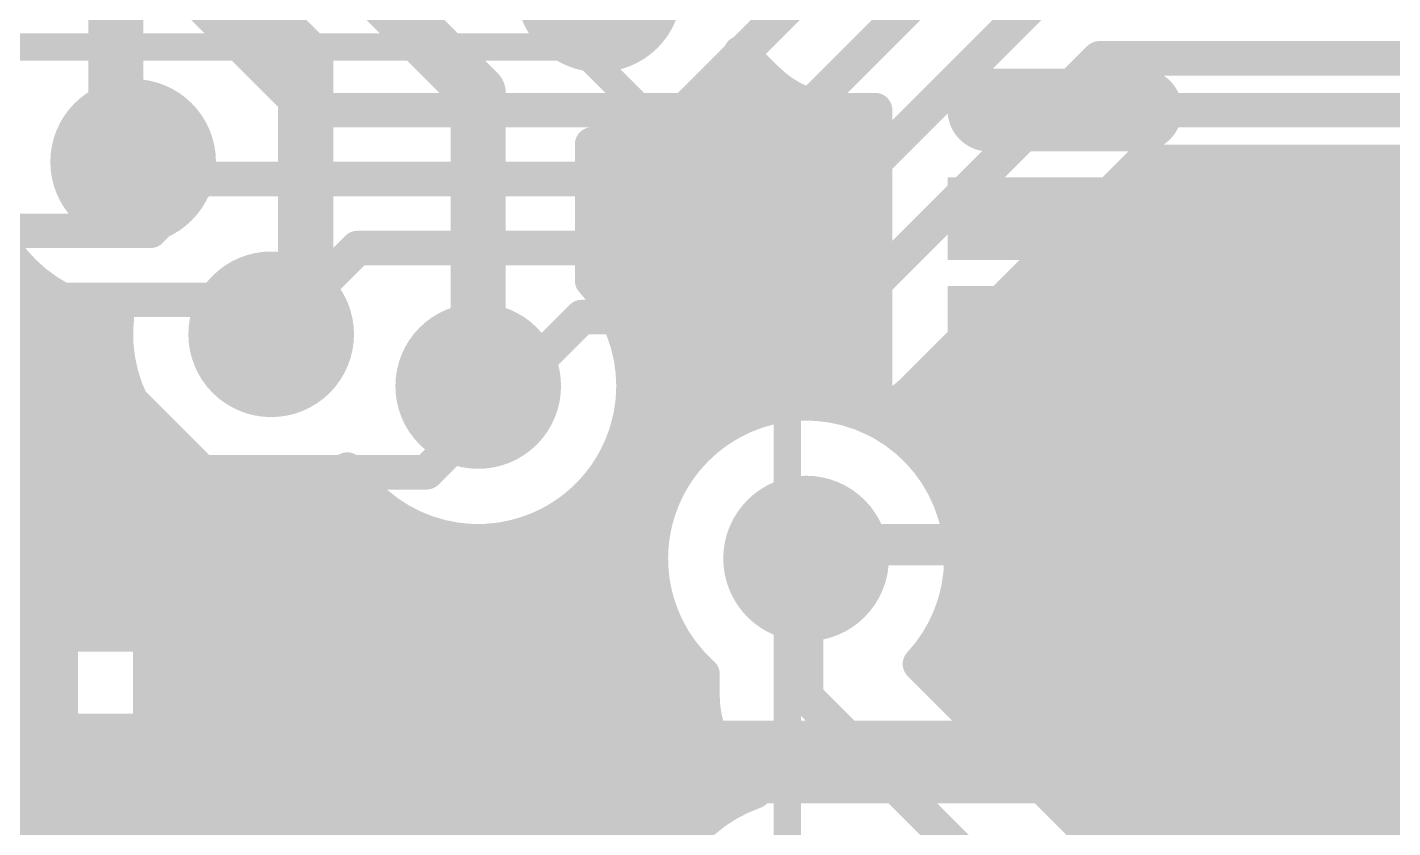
# Model space of a CAD drawing. Header units: millimetres. Extents: x 1.9 to 5.81, y 3 to 5.61.
# Drawn here: x 3.9593 to 4.355, y 3.872 to 4.104 of the extents above; entities that cross this region are included whole.
import ezdxf

# ---------------------------------------------------------------- set-up
doc = ezdxf.new("R2010")
doc.units = ezdxf.units.MM
doc.header["$MEASUREMENT"] = 0
for name, color, linetype in [('BottomLayer', 5, 'Continuous'), ('BottomOverlay', 54, 'Continuous'), ('BottomPaste', 16, 'Continuous'), ('BottomSolder', 6, 'Continuous'), ('MultiLayer', 9, 'Continuous'), ('TopLayer', 1, 'Continuous'), ('TopPaste', 8, 'Continuous'), ('TopSolder', 216, 'Continuous')]:
    doc.layers.add(name, color=color, linetype=linetype)

msp = doc.modelspace()

# ---------------------------------------------------------------- linework, layer by layer
at = {"layer": 'BottomLayer'}
for points, const_width in [([(4.03528, 4.13973), (4.09, 4.085)], 0.016), ([(4.00378, 4.13122), (4.04, 4.095)], 0.016), ([(3.97228, 4.12272), (3.985, 4.11)], 0.016), ([(3.985, 4.07), (3.985, 4.11)], 0.016), ([(4.04, 4.025), (4.04, 4.095)], 0.016), ([(4.16604, 4.09654), (4.17377, 4.0888)], 0.01), ([(4.17, 3.99243), (4.17, 4.09257)], 0.01), ([(4.09, 4.015), (4.09, 4.085)], 0.016), ([(4.16, 3.98742), (4.16, 4.08672)], 0.01), ([(4.16242, 4.09), (4.17257, 4.09)], 0.01), ([(4.18, 3.99472), (4.18, 4.08402)], 0.01), ([(4.238, 4.08), (4.282, 4.08)], 0.016), ([(4.15328, 4.08), (4.195, 4.08)], 0.01), ([(4.19, 3.99472), (4.19, 4.08042)], 0.01), ([(4.195, 4.08), (4.205, 4.08)], 0.01), ([(4.195, 4.08), (4.205, 4.08)], 0.01), ([(4.2, 3.99243), (4.2, 4.08)], 0.01), ([(4.205, 4.05001), (4.205, 4.08)], 0.01), ([(4.26, 4.08), (4.9, 4.08)], 0.01), ([(4.15, 3.97828), (4.15, 4.07758)], 0.01), ([(4.14, 3.95), (4.14, 4.07257)], 0.01), ([(4.123, 4.03059), (4.123, 4.07004)], 0.01), ([(4.125, 4.07), (4.205, 4.07)], 0.01), ([(4.13, 4.02062), (4.13, 4.07028)], 0.01), ([(4.123, 4.06), (4.205, 4.06)], 0.01), ([(4.123, 4.05), (4.205, 4.05)], 0.01), ([(4.205, 4.01851), (4.205, 4.05001)], 0.01), ([(4.205, 4.01851), (4.205, 4.05001)], 0.01), ([(4.26, 4.0485), (4.9485, 4.0485)], 0.01), ([(4.123, 4.04), (4.205, 4.04)], 0.01), ([(3.96, 3.92802), (3.96, 4.03146)], 0.01), ([(3.80256, 4.03), (3.96172, 4.03)], 0.01), ([(4.12354, 4.03), (4.205, 4.03)], 0.01), ([(3.97, 3.92802), (3.97, 4.02469)], 0.01), ([(3.80256, 4.02), (3.98528, 4.02)], 0.01), ([(3.98, 3.92802), (3.98, 4.02113)], 0.01), ([(4.13031, 4.02), (4.205, 4.02)], 0.01), ([(4.205, 4.0155), (4.205, 4.01851)], 0.01), ([(4.205, 4.0155), (4.205, 4.01851)], 0.01), ([(4.205, 4.0155), (4.205, 4.01851)], 0.01), ([(4.205, 3.99031), (4.205, 4.0155)], 0.01), ([(4.205, 3.99031), (4.205, 4.0155)], 0.01), ([(4.26, 4.01701), (4.62299, 4.01701)], 0.012), ([(3.80256, 4.01), (3.98528, 4.01)], 0.01), ([(4.13387, 4.01), (4.205, 4.01)], 0.01), ([(3.80256, 4), (3.98757, 4)], 0.01), ([(4.135, 4), (4.205, 4)], 0.01), ([(3.99, 3.92802), (3.99, 3.99438)], 0.01), ([(3.80256, 3.99), (3.99258, 3.99)], 0.01), ([(4.13387, 3.99), (4.16438, 3.99)], 0.01), ([(4.26, 3.98551), (4.42449, 3.98551)], 0.012), ([(3.80256, 3.98), (4.00172, 3.98)], 0.01), ([(4, 3.92802), (4, 3.98146)], 0.01), ([(4.13031, 3.98), (4.15146, 3.98)], 0.01), ([(4.13, 3.92802), (4.13, 3.97938)], 0.01), ([(4.01, 3.92802), (4.01, 3.97469)], 0.01), ([(4.05, 3.92802), (4.05, 3.97469)], 0.01), ([(3.80256, 3.97), (4.03, 3.97)], 0.01), ([(4.02, 3.92802), (4.02, 3.97113)], 0.01), ([(4.03, 3.97), (4.05646, 3.97)], 0.01), ([(4.03, 3.92802), (4.03, 3.97)], 0.01), ([(4.04, 3.92802), (4.04, 3.97113)], 0.01), ([(4.12354, 3.97), (4.14469, 3.97)], 0.01), ([(4.06, 3.92802), (4.06, 3.96646)], 0.01), ([(4.12, 3.92802), (4.12, 3.96646)], 0.01), ([(3.80256, 3.96), (4.06938, 3.96)], 0.01), ([(4.07, 3.92802), (4.07, 3.95969)], 0.01), ([(4.11, 3.92802), (4.11, 3.95969)], 0.01), ([(4.11062, 3.96), (4.14113, 3.96)], 0.01), ([(4.08, 3.92802), (4.08, 3.95613)], 0.01), ([(4.1, 3.92802), (4.1, 3.95613)], 0.01), ([(4.09, 3.92802), (4.09, 3.955)], 0.01), ([(4.185, 3.95), (4.18902, 3.95402)], 0.01), ([(4.18902, 3.95402), (4.26, 3.95402)], 0.012), ([(4.315, 3.95451), (4.335, 3.95451)], 0.01), ([(4.315, 3.92802), (4.315, 3.95251)], 0.01), ([(4.315, 3.92802), (4.315, 3.95251)], 0.01), ([(4.32, 3.92802), (4.32, 3.95451)], 0.01), ([(4.33, 3.92802), (4.33, 3.95451)], 0.01), ([(4.335, 3.92802), (4.335, 3.95451)], 0.01), ([(3.88226, 3.95), (4.14, 3.95)], 0.01), ([(4.14, 3.92802), (4.14, 3.95)], 0.01), ([(4.315, 3.95), (4.335, 3.95)], 0.01), ([(4.34, 3.94), (4.38, 3.94)], 0.02), ([(4.36252, 3.92252), (4.38, 3.94)], 0.02), ([(3.89233, 3.94), (4.14113, 3.94)], 0.01), ([(4.315, 3.94), (4.335, 3.94)], 0.01), ([(3.90233, 3.93), (4.14469, 3.93)], 0.01), ([(3.9043, 3.92802), (4.14573, 3.92802)], 0.01), ([(4.315, 3.93), (4.335, 3.93)], 0.01), ([(4.315, 3.92802), (4.335, 3.92802)], 0.01), ([(4.26, 3.92252), (4.36252, 3.92252)], 0.02), ([(3.88898, 3.89102), (4.37898, 3.89102)], 0.024)]:
    msp.add_lwpolyline(points, dxfattribs=dict(at, const_width=const_width))
for points, const_width in [([(4.115, 4.115, 1), (4.135, 4.115, 1)], 0.02), ([(3.981, 4.11, 1), (3.989, 4.11, 1)], 0.008), ([(3.981, 4.11, 1), (3.989, 4.11, 1)], 0.008), ([(4.036, 4.095, 1), (4.044, 4.095, 1)], 0.008), ([(4.036, 4.095, 1), (4.044, 4.095, 1)], 0.008), ([(4.16354, 4.09654, 1), (4.16854, 4.09654, 1)], 0.005), ([(4.16354, 4.09654, 1), (4.16854, 4.09654, 1)], 0.005), ([(4.1675, 4.09257, 1), (4.1725, 4.09257, 1)], 0.005), ([(4.086, 4.085, 1), (4.094, 4.085, 1)], 0.008), ([(4.086, 4.085, 1), (4.094, 4.085, 1)], 0.008), ([(4.1575, 4.08672, 1), (4.1625, 4.08672, 1)], 0.005), ([(4.15992, 4.09, 1), (4.16492, 4.09, 1)], 0.005), ([(4.17007, 4.09, 1), (4.17507, 4.09, 1)], 0.005), ([(4.17127, 4.0888, 1), (4.17627, 4.0888, 1)], 0.005), ([(4.17127, 4.0888, 1), (4.17627, 4.0888, 1)], 0.005), ([(4.17129, 4.08879, 1), (4.17629, 4.08879, 1)], 0.005), ([(4.1775, 4.08402, 1), (4.1825, 4.08402, 1)], 0.005), ([(4.234, 4.08, 1), (4.242, 4.08, 1)], 0.008), ([(4.278, 4.08, 1), (4.286, 4.08, 1)], 0.008), ([(3.98, 4.065, 1), (4, 4.065, 1)], 0.02), ([(4.15078, 4.08, 1), (4.15578, 4.08, 1)], 0.005), ([(4.1875, 4.08042, 1), (4.1925, 4.08042, 1)], 0.005), ([(4.1925, 4.08, 1), (4.1975, 4.08, 1)], 0.005), ([(4.1925, 4.08, 1), (4.1975, 4.08, 1)], 0.005), ([(4.1925, 4.08, 1), (4.1975, 4.08, 1)], 0.005), ([(4.1925, 4.08, 1), (4.1975, 4.08, 1)], 0.005), ([(4.1925, 4.08, 1), (4.1975, 4.08, 1)], 0.005), ([(4.1975, 4.08, 1), (4.2025, 4.08, 1)], 0.005), ([(4.2025, 4.08, 1), (4.2075, 4.08, 1)], 0.005), ([(4.2025, 4.08, 1), (4.2075, 4.08, 1)], 0.005), ([(4.2025, 4.08, 1), (4.2075, 4.08, 1)], 0.005), ([(4.2575, 4.08, 1), (4.2625, 4.08, 1)], 0.005), ([(4.1475, 4.07758, 1), (4.1525, 4.07758, 1)], 0.005), ([(3.981, 4.07, 1), (3.989, 4.07, 1)], 0.008), ([(4.1375, 4.07257, 1), (4.1425, 4.07257, 1)], 0.005), ([(4.1205, 4.07004, 1), (4.1255, 4.07004, 1)], 0.005), ([(4.1205, 4.07004, 1), (4.1255, 4.07004, 1)], 0.005), ([(4.1225, 4.07, 1), (4.1275, 4.07, 1)], 0.005), ([(4.1275, 4.07028, 1), (4.1325, 4.07028, 1)], 0.005), ([(4.2025, 4.07, 1), (4.2075, 4.07, 1)], 0.005), ([(4.1205, 4.06, 1), (4.1255, 4.06, 1)], 0.005), ([(4.2025, 4.06, 1), (4.2075, 4.06, 1)], 0.005), ([(4.1205, 4.05, 1), (4.1255, 4.05, 1)], 0.005), ([(4.2025, 4.05001, 1), (4.2075, 4.05001, 1)], 0.005), ([(4.2025, 4.05001, 1), (4.2075, 4.05001, 1)], 0.005), ([(4.2025, 4.05001, 1), (4.2075, 4.05001, 1)], 0.005), ([(4.2025, 4.05, 1), (4.2075, 4.05, 1)], 0.005), ([(4.2575, 4.0485, 1), (4.2625, 4.0485, 1)], 0.005), ([(4.1205, 4.04, 1), (4.1255, 4.04, 1)], 0.005), ([(4.2025, 4.04, 1), (4.2075, 4.04, 1)], 0.005), ([(3.9575, 4.03146, 1), (3.9625, 4.03146, 1)], 0.005), ([(3.95922, 4.03, 1), (3.96422, 4.03, 1)], 0.005), ([(4.02, 4.015, 1), (4.04, 4.015, 1)], 0.02), ([(4.036, 4.025, 1), (4.044, 4.025, 1)], 0.008), ([(4.1205, 4.03059, 1), (4.1255, 4.03059, 1)], 0.005), ([(4.1205, 4.03059, 1), (4.1255, 4.03059, 1)], 0.005), ([(4.12104, 4.03, 1), (4.12604, 4.03, 1)], 0.005), ([(4.2025, 4.03, 1), (4.2075, 4.03, 1)], 0.005), ([(3.9675, 4.02469, 1), (3.9725, 4.02469, 1)], 0.005), ([(3.9775, 4.02113, 1), (3.9825, 4.02113, 1)], 0.005), ([(3.98278, 4.02, 1), (3.98778, 4.02, 1)], 0.005), ([(3.98281, 4.02025, 1), (3.98781, 4.02025, 1)], 0.005), ([(3.98281, 4.02025, 1), (3.98781, 4.02025, 1)], 0.005), ([(4.1275, 4.02062, 1), (4.1325, 4.02062, 1)], 0.005), ([(4.12781, 4.02, 1), (4.13281, 4.02, 1)], 0.005), ([(4.2025, 4.02, 1), (4.2075, 4.02, 1)], 0.005), ([(4.086, 4.015, 1), (4.094, 4.015, 1)], 0.008), ([(4.2025, 4.01851, 1), (4.2075, 4.01851, 1)], 0.005), ([(4.2025, 4.01851, 1), (4.2075, 4.01851, 1)], 0.005), ([(4.2025, 4.01851, 1), (4.2075, 4.01851, 1)], 0.005), ([(4.2025, 4.01851, 1), (4.2075, 4.01851, 1)], 0.005), ([(4.2025, 4.01851, 1), (4.2075, 4.01851, 1)], 0.005), ([(4.2025, 4.0155, 1), (4.2075, 4.0155, 1)], 0.005), ([(4.2025, 4.0155, 1), (4.2075, 4.0155, 1)], 0.005), ([(4.2025, 4.0155, 1), (4.2075, 4.0155, 1)], 0.005), ([(4.2025, 4.0155, 1), (4.2075, 4.0155, 1)], 0.005), ([(4.2025, 4.0155, 1), (4.2075, 4.0155, 1)], 0.005), ([(4.257, 4.01701, 1), (4.263, 4.01701, 1)], 0.006), ([(4.08, 4, 1), (4.1, 4, 1)], 0.02), ([(3.98278, 4.01, 1), (3.98778, 4.01, 1)], 0.005), ([(4.13137, 4.01, 1), (4.13637, 4.01, 1)], 0.005), ([(4.2025, 4.01, 1), (4.2075, 4.01, 1)], 0.005), ([(3.98507, 4, 1), (3.99007, 4, 1)], 0.005), ([(4.1325, 4, 1), (4.1375, 4, 1)], 0.005), ([(4.1325, 4, 1), (4.1375, 4, 1)], 0.005), ([(4.1325, 4, 1), (4.1375, 4, 1)], 0.005), ([(4.2025, 4, 1), (4.2075, 4, 1)], 0.005), ([(3.9875, 3.99438, 1), (3.9925, 3.99438, 1)], 0.005), ([(4.1675, 3.99243, 1), (4.1725, 3.99243, 1)], 0.005), ([(4.1775, 3.99472, 1), (4.1825, 3.99472, 1)], 0.005), ([(4.1875, 3.99472, 1), (4.1925, 3.99472, 1)], 0.005), ([(4.1975, 3.99243, 1), (4.2025, 3.99243, 1)], 0.005), ([(3.99008, 3.99, 1), (3.99508, 3.99, 1)], 0.005), ([(4.13137, 3.99, 1), (4.13637, 3.99, 1)], 0.005), ([(4.1575, 3.98742, 1), (4.1625, 3.98742, 1)], 0.005), ([(4.16188, 3.99, 1), (4.16688, 3.99, 1)], 0.005), ([(4.2025, 3.99031, 1), (4.2075, 3.99031, 1)], 0.005), ([(4.2025, 3.99031, 1), (4.2075, 3.99031, 1)], 0.005), ([(4.2025, 3.99031, 1), (4.2075, 3.99031, 1)], 0.005), ([(4.257, 3.98551, 1), (4.263, 3.98551, 1)], 0.006), ([(3.9975, 3.98146, 1), (4.0025, 3.98146, 1)], 0.005), ([(3.99922, 3.98, 1), (4.00422, 3.98, 1)], 0.005), ([(4.12781, 3.98, 1), (4.13281, 3.98, 1)], 0.005), ([(4.14896, 3.98, 1), (4.15396, 3.98, 1)], 0.005), ([(4.04957, 3.97578, 1), (4.05457, 3.97578, 1)], 0.005), ([(4.04957, 3.97578, 1), (4.05457, 3.97578, 1)], 0.005), ([(4.1275, 3.97938, 1), (4.1325, 3.97938, 1)], 0.005), ([(4.1475, 3.97828, 1), (4.1525, 3.97828, 1)], 0.005), ([(4.0075, 3.97469, 1), (4.0125, 3.97469, 1)], 0.005), ([(4.0475, 3.97469, 1), (4.0525, 3.97469, 1)], 0.005), ([(4.0175, 3.97113, 1), (4.0225, 3.97113, 1)], 0.005), ([(4.0275, 3.97, 1), (4.0325, 3.97, 1)], 0.005), ([(4.0275, 3.97, 1), (4.0325, 3.97, 1)], 0.005), ([(4.0275, 3.97, 1), (4.0325, 3.97, 1)], 0.005), ([(4.0375, 3.97113, 1), (4.0425, 3.97113, 1)], 0.005), ([(4.05396, 3.97, 1), (4.05896, 3.97, 1)], 0.005), ([(4.12104, 3.97, 1), (4.12604, 3.97, 1)], 0.005), ([(4.14219, 3.97, 1), (4.14719, 3.97, 1)], 0.005), ([(4.0575, 3.96646, 1), (4.0625, 3.96646, 1)], 0.005), ([(4.1175, 3.96646, 1), (4.1225, 3.96646, 1)], 0.005), ([(4.175, 3.95, 1), (4.195, 3.95, 1)], 0.02), ([(4.06688, 3.96, 1), (4.07188, 3.96, 1)], 0.005), ([(4.0675, 3.95969, 1), (4.0725, 3.95969, 1)], 0.005), ([(4.1075, 3.95969, 1), (4.1125, 3.95969, 1)], 0.005), ([(4.10812, 3.96, 1), (4.11312, 3.96, 1)], 0.005), ([(4.13863, 3.96, 1), (4.14363, 3.96, 1)], 0.005), ([(4.0775, 3.95613, 1), (4.0825, 3.95613, 1)], 0.005), ([(4.0975, 3.95613, 1), (4.1025, 3.95613, 1)], 0.005), ([(4.0875, 3.955, 1), (4.0925, 3.955, 1)], 0.005), ([(4.18602, 3.95402, 1), (4.19202, 3.95402, 1)], 0.006), ([(4.18652, 3.95402, 1), (4.19152, 3.95402, 1)], 0.005), ([(4.257, 3.95402, 1), (4.263, 3.95402, 1)], 0.006), ([(4.32, 3.94, 1), (4.34, 3.94, 1)], 0.02), ([(4.3125, 3.95451, 1), (4.3175, 3.95451, 1)], 0.005), ([(4.3125, 3.95251, 1), (4.3175, 3.95251, 1)], 0.005), ([(4.3125, 3.95251, 1), (4.3175, 3.95251, 1)], 0.005), ([(4.3175, 3.95451, 1), (4.3225, 3.95451, 1)], 0.005), ([(4.3275, 3.95451, 1), (4.3325, 3.95451, 1)], 0.005), ([(4.3325, 3.95451, 1), (4.3375, 3.95451, 1)], 0.005), ([(4.3325, 3.95451, 1), (4.3375, 3.95451, 1)], 0.005), ([(4.1375, 3.95, 1), (4.1425, 3.95, 1)], 0.005), ([(4.1375, 3.95, 1), (4.1425, 3.95, 1)], 0.005), ([(4.1375, 3.95, 1), (4.1425, 3.95, 1)], 0.005), ([(4.1825, 3.95, 1), (4.1875, 3.95, 1)], 0.005), ([(4.3125, 3.95, 1), (4.3175, 3.95, 1)], 0.005), ([(4.3325, 3.95, 1), (4.3375, 3.95, 1)], 0.005), ([(4.335, 3.94, 1), (4.345, 3.94, 1)], 0.01), ([(4.13863, 3.94, 1), (4.14363, 3.94, 1)], 0.005), ([(4.3125, 3.94, 1), (4.3175, 3.94, 1)], 0.005), ([(4.3325, 3.94, 1), (4.3375, 3.94, 1)], 0.005), ([(3.9575, 3.92802, 1), (3.9625, 3.92802, 1)], 0.005), ([(3.9675, 3.92802, 1), (3.9725, 3.92802, 1)], 0.005), ([(3.9775, 3.92802, 1), (3.9825, 3.92802, 1)], 0.005), ([(3.9875, 3.92802, 1), (3.9925, 3.92802, 1)], 0.005), ([(3.9975, 3.92802, 1), (4.0025, 3.92802, 1)], 0.005), ([(4.0075, 3.92802, 1), (4.0125, 3.92802, 1)], 0.005), ([(4.0175, 3.92802, 1), (4.0225, 3.92802, 1)], 0.005), ([(4.0275, 3.92802, 1), (4.0325, 3.92802, 1)], 0.005), ([(4.0375, 3.92802, 1), (4.0425, 3.92802, 1)], 0.005), ([(4.0475, 3.92802, 1), (4.0525, 3.92802, 1)], 0.005), ([(4.0575, 3.92802, 1), (4.0625, 3.92802, 1)], 0.005), ([(4.0675, 3.92802, 1), (4.0725, 3.92802, 1)], 0.005), ([(4.0775, 3.92802, 1), (4.0825, 3.92802, 1)], 0.005), ([(4.0875, 3.92802, 1), (4.0925, 3.92802, 1)], 0.005), ([(4.0975, 3.92802, 1), (4.1025, 3.92802, 1)], 0.005), ([(4.1075, 3.92802, 1), (4.1125, 3.92802, 1)], 0.005), ([(4.1175, 3.92802, 1), (4.1225, 3.92802, 1)], 0.005), ([(4.1275, 3.92802, 1), (4.1325, 3.92802, 1)], 0.005), ([(4.1375, 3.92802, 1), (4.1425, 3.92802, 1)], 0.005), ([(4.14219, 3.93, 1), (4.14719, 3.93, 1)], 0.005), ([(4.14323, 3.92802, 1), (4.14823, 3.92802, 1)], 0.005), ([(4.14323, 3.92802, 1), (4.14823, 3.92802, 1)], 0.005), ([(4.3125, 3.93, 1), (4.3175, 3.93, 1)], 0.005), ([(4.3125, 3.92802, 1), (4.3175, 3.92802, 1)], 0.005), ([(4.3125, 3.92802, 1), (4.3175, 3.92802, 1)], 0.005), ([(4.3125, 3.92802, 1), (4.3175, 3.92802, 1)], 0.005), ([(4.3175, 3.92802, 1), (4.3225, 3.92802, 1)], 0.005), ([(4.3275, 3.92802, 1), (4.3325, 3.92802, 1)], 0.005), ([(4.3325, 3.93, 1), (4.3375, 3.93, 1)], 0.005), ([(4.3325, 3.92802, 1), (4.3375, 3.92802, 1)], 0.005), ([(4.3325, 3.92802, 1), (4.3375, 3.92802, 1)], 0.005), ([(4.255, 3.92252, 1), (4.265, 3.92252, 1)], 0.01), ([(4.35752, 3.92252, 1), (4.36752, 3.92252, 1)], 0.01), ([(4.35752, 3.92252, 1), (4.36752, 3.92252, 1)], 0.01)]:
    msp.add_lwpolyline(points, format="xyb", close=True, dxfattribs=dict(at, const_width=const_width))
at = {"layer": 'BottomLayer', "const_width": 0.01}
for points in [[(4.16604, 4.09654, -0.307272), (4.123, 4.07004)], [(4.195, 4.08, -0.19906), (4.17377, 4.0888)], [(4.195, 4.08, -0.198912), (4.17379, 4.08879)], [(3.98531, 4.02025, -0.299727), (3.94703, 4.05164)], [(4.123, 4.03059, -0.189103), (4.135, 4)], [(4.05207, 3.97578, -0.613193), (3.98531, 4.02025)], [(4.135, 4, -0.749757), (4.05207, 3.97578)], [(4.14573, 3.92802, -0.737411), (4.205, 3.99031)]]:
    msp.add_lwpolyline(points, format="xyb", dxfattribs=at)
at = {"layer": 'BottomLayer'}
for points in [[(4.29, 4.0405), (4.29, 4.0565), (4.23, 4.0405), (4.23, 4.0565)], [(4.29, 4.00901), (4.29, 4.02501), (4.23, 4.00901), (4.23, 4.02501)], [(4.29, 3.97751), (4.29, 3.99351), (4.23, 3.97751), (4.23, 3.99351)], [(4.29, 3.94602), (4.29, 3.96202), (4.23, 3.94602), (4.23, 3.96202)], [(4.29, 3.91452), (4.29, 3.93052), (4.23, 3.91452), (4.23, 3.93052)], [(4.29, 3.88302), (4.29, 3.89902), (4.23, 3.88302), (4.23, 3.89902)]]:
    msp.add_solid(points, dxfattribs=at)
at = {"layer": 'BottomOverlay'}
for points, const_width in [([(3.82799, 4.09831), (4.11913, 4.09831)], 0.00787), ([(4.11913, 4.09831), (4.17957, 4.03787)], 0.00787), ([(4.17957, 3.74673), (4.17957, 4.03787)], 0.00787), ([(4.345, 3.94), (4.345, 3.975)], 0.012), ([(4.345, 3.975), (4.415, 3.975)], 0.012), ([(4.345, 3.845), (4.345, 3.88)], 0.012)]:
    msp.add_lwpolyline(points, dxfattribs=dict(at, const_width=const_width))
for points, const_width in [([(4.11717, 4.09831, 1), (4.1211, 4.09831, 1)], 0.00394), ([(4.11717, 4.09831, 1), (4.1211, 4.09831, 1)], 0.00394), ([(4.1776, 4.03787, 1), (4.18154, 4.03787, 1)], 0.00394), ([(4.1776, 4.03787, 1), (4.18154, 4.03787, 1)], 0.00394), ([(4.342, 3.975, 1), (4.348, 3.975, 1)], 0.006), ([(4.342, 3.975, 1), (4.348, 3.975, 1)], 0.006), ([(4.342, 3.94, 1), (4.348, 3.94, 1)], 0.006), ([(4.342, 3.88, 1), (4.348, 3.88, 1)], 0.006)]:
    msp.add_lwpolyline(points, format="xyb", close=True, dxfattribs=dict(at, const_width=const_width))
at = {"layer": 'BottomPaste', "const_width": 0.016}
msp.add_lwpolyline([(4.238, 4.08), (4.282, 4.08)], dxfattribs=at)
msp.add_lwpolyline([(4.238, 4.08), (4.282, 4.08)], dxfattribs=at)
at = {"layer": 'BottomPaste', "const_width": 0.008}
for points in [[(4.234, 4.08, 1), (4.242, 4.08, 1)], [(4.234, 4.08, 1), (4.242, 4.08, 1)], [(4.278, 4.08, 1), (4.286, 4.08, 1)], [(4.278, 4.08, 1), (4.286, 4.08, 1)]]:
    msp.add_lwpolyline(points, format="xyb", close=True, dxfattribs=at)
at = {"layer": 'BottomPaste'}
for points in [[(4.29, 4.0405), (4.29, 4.0565), (4.23, 4.0405), (4.23, 4.0565)], [(4.29, 4.0405), (4.29, 4.0565), (4.23, 4.0405), (4.23, 4.0565)], [(4.29, 4.00901), (4.29, 4.02501), (4.23, 4.00901), (4.23, 4.02501)], [(4.29, 4.00901), (4.29, 4.02501), (4.23, 4.00901), (4.23, 4.02501)], [(4.29, 3.97751), (4.29, 3.99351), (4.23, 3.97751), (4.23, 3.99351)], [(4.29, 3.97751), (4.29, 3.99351), (4.23, 3.97751), (4.23, 3.99351)], [(4.29, 3.94602), (4.29, 3.96202), (4.23, 3.94602), (4.23, 3.96202)], [(4.29, 3.94602), (4.29, 3.96202), (4.23, 3.94602), (4.23, 3.96202)], [(4.29, 3.91452), (4.29, 3.93052), (4.23, 3.91452), (4.23, 3.93052)], [(4.29, 3.91452), (4.29, 3.93052), (4.23, 3.91452), (4.23, 3.93052)], [(4.29, 3.88302), (4.29, 3.89902), (4.23, 3.88302), (4.23, 3.89902)], [(4.29, 3.88302), (4.29, 3.89902), (4.23, 3.88302), (4.23, 3.89902)]]:
    msp.add_solid(points, dxfattribs=at)
at = {"layer": 'BottomSolder'}
for points, const_width in [([(4.113, 4.115, 1), (4.137, 4.115, 1)], 0.024), ([(4.113, 4.115, 1), (4.137, 4.115, 1)], 0.024), ([(4.232, 4.08, 1), (4.244, 4.08, 1)], 0.012), ([(4.232, 4.08, 1), (4.244, 4.08, 1)], 0.012), ([(4.276, 4.08, 1), (4.288, 4.08, 1)], 0.012), ([(4.276, 4.08, 1), (4.288, 4.08, 1)], 0.012), ([(3.978, 4.065, 1), (4.002, 4.065, 1)], 0.024), ([(3.978, 4.065, 1), (4.002, 4.065, 1)], 0.024), ([(4.018, 4.015, 1), (4.042, 4.015, 1)], 0.024), ([(4.018, 4.015, 1), (4.042, 4.015, 1)], 0.024), ([(4.078, 4, 1), (4.102, 4, 1)], 0.024), ([(4.078, 4, 1), (4.102, 4, 1)], 0.024), ([(4.173, 3.95, 1), (4.197, 3.95, 1)], 0.024), ([(4.173, 3.95, 1), (4.197, 3.95, 1)], 0.024), ([(4.318, 3.94, 1), (4.342, 3.94, 1)], 0.024), ([(4.318, 3.94, 1), (4.342, 3.94, 1)], 0.024)]:
    msp.add_lwpolyline(points, format="xyb", close=True, dxfattribs=dict(at, const_width=const_width))
at = {"layer": 'BottomSolder', "const_width": 0.024}
msp.add_lwpolyline([(4.238, 4.08), (4.282, 4.08)], dxfattribs=at)
msp.add_lwpolyline([(4.238, 4.08), (4.282, 4.08)], dxfattribs=at)
at = {"layer": 'BottomSolder'}
for points in [[(4.294, 4.0365), (4.294, 4.0605), (4.226, 4.0365), (4.226, 4.0605)], [(4.294, 4.0365), (4.294, 4.0605), (4.226, 4.0365), (4.226, 4.0605)], [(4.294, 4.00501), (4.294, 4.02901), (4.226, 4.00501), (4.226, 4.02901)], [(4.294, 4.00501), (4.294, 4.02901), (4.226, 4.00501), (4.226, 4.02901)], [(4.294, 3.97351), (4.294, 3.99751), (4.226, 3.97351), (4.226, 3.99751)], [(4.294, 3.97351), (4.294, 3.99751), (4.226, 3.97351), (4.226, 3.99751)], [(4.294, 3.94202), (4.294, 3.96602), (4.226, 3.94202), (4.226, 3.96602)], [(4.294, 3.94202), (4.294, 3.96602), (4.226, 3.94202), (4.226, 3.96602)], [(4.294, 3.91052), (4.294, 3.93452), (4.226, 3.91052), (4.226, 3.93452)], [(4.294, 3.91052), (4.294, 3.93452), (4.226, 3.91052), (4.226, 3.93452)], [(4.294, 3.87902), (4.294, 3.90302), (4.226, 3.87902), (4.226, 3.90302)], [(4.294, 3.87902), (4.294, 3.90302), (4.226, 3.87902), (4.226, 3.90302)]]:
    msp.add_solid(points, dxfattribs=at)
at = {"layer": 'MultiLayer', "const_width": 0.02}
for points in [[(4.115, 4.115, 1), (4.135, 4.115, 1)], [(3.98, 4.065, 1), (4, 4.065, 1)], [(4.02, 4.015, 1), (4.04, 4.015, 1)], [(4.08, 4, 1), (4.1, 4, 1)], [(4.175, 3.95, 1), (4.195, 3.95, 1)], [(4.32, 3.94, 1), (4.34, 3.94, 1)]]:
    msp.add_lwpolyline(points, format="xyb", close=True, dxfattribs=at)
at = {"layer": 'TopLayer'}
for points, const_width in [([(4.15, 4.08), (4.24, 4.17)], 0.01), ([(4.165, 4.06), (4.25, 4.145)], 0.01), ([(4.18, 4.04), (4.26, 4.12)], 0.01), ([(4.01, 4.11), (4.04, 4.08)], 0.01), ([(4.195, 4.02), (4.27, 4.095)], 0.01), ([(4.27, 4.095), (4.93, 4.095)], 0.01), ([(4.04, 4.08), (4.15, 4.08)], 0.01), ([(4.21623, 3.9988), (4.28243, 4.065)], 0.01), ([(4.28, 3.85743), (4.28, 4.06257)], 0.01), ([(4.28243, 4.065), (4.93, 4.065)], 0.01), ([(4.29, 3.84743), (4.29, 4.065)], 0.01), ([(4.3, 3.83743), (4.3, 4.065)], 0.01), ([(4.31, 3.835), (4.31, 4.065)], 0.01), ([(4.32, 3.835), (4.32, 4.065)], 0.01), ([(4.33, 3.835), (4.33, 4.065)], 0.01), ([(4.34, 3.835), (4.34, 4.065)], 0.01), ([(4.35, 3.835), (4.35, 4.065)], 0.01), ([(4.36, 3.835), (4.36, 4.065)], 0.01), ([(3.995, 4.045), (4.01, 4.06)], 0.01), ([(4.01, 4.06), (4.165, 4.06)], 0.01), ([(4.27743, 4.06), (4.98592, 4.06)], 0.01), ([(4.27, 3.86743), (4.27, 4.05257)], 0.01), ([(4.26743, 4.05), (4.60938, 4.05)], 0.01), ([(3.9, 4.045), (3.995, 4.045)], 0.01), ([(4.04, 4.025), (4.055, 4.04)], 0.01), ([(4.055, 4.04), (4.18, 4.04)], 0.01), ([(4.25743, 4.04), (4.59646, 4.04)], 0.01), ([(4.26, 3.87743), (4.26, 4.04257)], 0.01), ([(4.25, 3.88743), (4.25, 4.03257)], 0.01), ([(4.24743, 4.03), (4.58969, 4.03)], 0.01), ([(3.885, 4.025), (4.04, 4.025)], 0.01), ([(4.075, 3.975), (4.12, 4.02)], 0.01), ([(4.12, 4.02), (4.195, 4.02)], 0.01), ([(4.23743, 4.02), (4.435, 4.02)], 0.01), ([(4.24, 3.89743), (4.24, 4.02257)], 0.01), ([(4.23, 3.95), (4.23, 4.01257)], 0.01), ([(4.22743, 4.01), (4.40672, 4.01)], 0.01), ([(3.83, 4.005), (3.98, 4.005)], 0.01), ([(3.98, 4.005), (4.01, 3.975)], 0.01), ([(4.21743, 4), (4.39758, 4)], 0.01), ([(4.22, 3.97828), (4.22, 4.00257)], 0.01), ([(4.21, 3.98742), (4.21, 3.99402)], 0.01), ([(4.13387, 3.99), (4.16438, 3.99)], 0.01), ([(4.13387, 3.99), (4.16438, 3.99)], 0.01), ([(4.14, 3.95), (4.14, 3.99)], 0.01), ([(4.15, 3.97828), (4.15, 3.99)], 0.01), ([(4.20562, 3.99), (4.39257, 3.99)], 0.01), ([(4.13031, 3.98), (4.15146, 3.98)], 0.01), ([(4.21854, 3.98), (4.39028, 3.98)], 0.01), ([(4.13, 3.615), (4.13, 3.97938)], 0.01), ([(4.01, 3.975), (4.075, 3.975)], 0.01), ([(4.12354, 3.97), (4.14469, 3.97)], 0.01), ([(4.22531, 3.97), (4.39028, 3.97)], 0.01), ([(4.12, 3.615), (4.12, 3.96646)], 0.01), ([(4.11, 3.615), (4.11, 3.95969)], 0.01), ([(4.11062, 3.96), (4.14113, 3.96)], 0.01), ([(4.22887, 3.96), (4.39257, 3.96)], 0.01), ([(4.1, 3.615), (4.1, 3.95613)], 0.01), ([(3.995, 3.855), (3.995, 3.94902)], 0.01), ([(4.09, 3.615), (4.09, 3.94902)], 0.01), ([(4.09158, 3.95), (4.14, 3.95)], 0.01), ([(4.14, 3.84), (4.14, 3.95)], 0.01), ([(4.185, 3.91), (4.185, 3.95)], 0.01), ([(4.23, 3.95), (4.39758, 3.95)], 0.01), ([(4.23, 3.90743), (4.23, 3.95)], 0.01), ([(4, 3.615), (4, 3.94672)], 0.01), ([(4.01, 3.945), (4.075, 3.945)], 0.01), ([(4.01, 3.615), (4.01, 3.945)], 0.01), ([(4.02, 3.51899), (4.02, 3.945)], 0.01), ([(4.03, 3.52), (4.03, 3.945)], 0.01), ([(4.04, 3.51899), (4.04, 3.945)], 0.01), ([(4.05, 3.615), (4.05, 3.945)], 0.01), ([(4.06, 3.615), (4.06, 3.945)], 0.01), ([(4.07, 3.615), (4.07, 3.945)], 0.01), ([(4.08, 3.615), (4.08, 3.94542)], 0.01), ([(3.995, 3.94), (4.14113, 3.94)], 0.01), ([(4.22887, 3.94), (4.405, 3.94)], 0.01), ([(3.995, 3.93), (4.14469, 3.93)], 0.01), ([(4.22531, 3.93), (4.405, 3.93)], 0.01), ([(4.15, 3.86828), (4.15, 3.92172)], 0.01), ([(4.22, 3.91743), (4.22, 3.92172)], 0.01), ([(3.995, 3.92), (4.15146, 3.92)], 0.01), ([(4.155, 3.91), (4.155, 3.91646)], 0.01), ([(4.21801, 3.91942), (4.30243, 3.835)], 0.01), ([(4.21854, 3.92), (4.405, 3.92)], 0.01), ([(3.995, 3.91), (4.155, 3.91)], 0.01), ([(4.185, 3.91), (4.29, 3.805)], 0.01), ([(4.22743, 3.91), (4.405, 3.91)], 0.01), ([(3.865, 3.885), (4.005, 3.885)], 0.04), ([(3.995, 3.9), (4.15672, 3.9)], 0.01), ([(4.23743, 3.9), (4.405, 3.9)], 0.01), ([(4.16, 3.87742), (4.16, 3.89342)], 0.01), ([(3.995, 3.89), (4.16264, 3.89)], 0.01), ([(4.1638, 3.88877), (4.17011, 3.88246)], 0.01), ([(4.24743, 3.89), (4.405, 3.89)], 0.01), ([(3.995, 3.88), (4.16438, 3.88)], 0.01), ([(4.25743, 3.88), (4.405, 3.88)], 0.01), ([(3.995, 3.87), (4.15146, 3.87)], 0.01), ([(4.26743, 3.87), (4.405, 3.87)], 0.01)]:
    msp.add_lwpolyline(points, dxfattribs=dict(at, const_width=const_width))
for points, const_width in [([(4.115, 4.115, 1), (4.135, 4.115, 1)], 0.02), ([(4.2675, 4.095, 1), (4.2725, 4.095, 1)], 0.005), ([(4.2675, 4.095, 1), (4.2725, 4.095, 1)], 0.005), ([(3.98, 4.065, 1), (4, 4.065, 1)], 0.02), ([(4.0375, 4.08, 1), (4.0425, 4.08, 1)], 0.005), ([(4.0375, 4.08, 1), (4.0425, 4.08, 1)], 0.005), ([(4.1475, 4.08, 1), (4.1525, 4.08, 1)], 0.005), ([(4.1475, 4.08, 1), (4.1525, 4.08, 1)], 0.005), ([(4.2775, 4.06257, 1), (4.2825, 4.06257, 1)], 0.005), ([(4.27993, 4.065, 1), (4.28493, 4.065, 1)], 0.005), ([(4.27993, 4.065, 1), (4.28493, 4.065, 1)], 0.005), ([(4.2875, 4.065, 1), (4.2925, 4.065, 1)], 0.005), ([(4.2975, 4.065, 1), (4.3025, 4.065, 1)], 0.005), ([(4.3075, 4.065, 1), (4.3125, 4.065, 1)], 0.005), ([(4.3175, 4.065, 1), (4.3225, 4.065, 1)], 0.005), ([(4.3275, 4.065, 1), (4.3325, 4.065, 1)], 0.005), ([(4.3375, 4.065, 1), (4.3425, 4.065, 1)], 0.005), ([(4.3475, 4.065, 1), (4.3525, 4.065, 1)], 0.005), ([(4.3575, 4.065, 1), (4.3625, 4.065, 1)], 0.005), ([(4.0075, 4.06, 1), (4.0125, 4.06, 1)], 0.005), ([(4.0075, 4.06, 1), (4.0125, 4.06, 1)], 0.005), ([(4.1625, 4.06, 1), (4.1675, 4.06, 1)], 0.005), ([(4.1625, 4.06, 1), (4.1675, 4.06, 1)], 0.005), ([(4.27493, 4.06, 1), (4.27993, 4.06, 1)], 0.005), ([(4.2675, 4.05257, 1), (4.2725, 4.05257, 1)], 0.005), ([(4.26493, 4.05, 1), (4.26993, 4.05, 1)], 0.005), ([(3.9925, 4.045, 1), (3.9975, 4.045, 1)], 0.005), ([(3.9925, 4.045, 1), (3.9975, 4.045, 1)], 0.005), ([(4.0525, 4.04, 1), (4.0575, 4.04, 1)], 0.005), ([(4.0525, 4.04, 1), (4.0575, 4.04, 1)], 0.005), ([(4.1775, 4.04, 1), (4.1825, 4.04, 1)], 0.005), ([(4.1775, 4.04, 1), (4.1825, 4.04, 1)], 0.005), ([(4.25493, 4.04, 1), (4.25993, 4.04, 1)], 0.005), ([(4.2575, 4.04257, 1), (4.2625, 4.04257, 1)], 0.005), ([(4.2475, 4.03257, 1), (4.2525, 4.03257, 1)], 0.005), ([(4.02, 4.015, 1), (4.04, 4.015, 1)], 0.02), ([(4.24493, 4.03, 1), (4.24993, 4.03, 1)], 0.005), ([(4.0375, 4.025, 1), (4.0425, 4.025, 1)], 0.005), ([(4.0375, 4.025, 1), (4.0425, 4.025, 1)], 0.005), ([(4.1175, 4.02, 1), (4.1225, 4.02, 1)], 0.005), ([(4.1175, 4.02, 1), (4.1225, 4.02, 1)], 0.005), ([(4.1925, 4.02, 1), (4.1975, 4.02, 1)], 0.005), ([(4.1925, 4.02, 1), (4.1975, 4.02, 1)], 0.005), ([(4.23493, 4.02, 1), (4.23993, 4.02, 1)], 0.005), ([(4.2375, 4.02257, 1), (4.2425, 4.02257, 1)], 0.005), ([(4.08, 4, 1), (4.1, 4, 1)], 0.02), ([(4.2275, 4.01257, 1), (4.2325, 4.01257, 1)], 0.005), ([(4.22493, 4.01, 1), (4.22993, 4.01, 1)], 0.005), ([(3.9775, 4.005, 1), (3.9825, 4.005, 1)], 0.005), ([(3.9775, 4.005, 1), (3.9825, 4.005, 1)], 0.005), ([(4.21493, 4, 1), (4.21993, 4, 1)], 0.005), ([(4.2175, 4.00257, 1), (4.2225, 4.00257, 1)], 0.005), ([(4.21371, 3.99879, 1), (4.21871, 3.99879, 1)], 0.005), ([(4.21373, 3.9988, 1), (4.21873, 3.9988, 1)], 0.005), ([(4.21373, 3.9988, 1), (4.21873, 3.9988, 1)], 0.005), ([(4.2075, 3.99402, 1), (4.2125, 3.99402, 1)], 0.005), ([(4.13137, 3.99, 1), (4.13637, 3.99, 1)], 0.005), ([(4.13137, 3.99, 1), (4.13637, 3.99, 1)], 0.005), ([(4.13137, 3.99, 1), (4.13637, 3.99, 1)], 0.005), ([(4.1375, 3.99, 1), (4.1425, 3.99, 1)], 0.005), ([(4.1475, 3.99, 1), (4.1525, 3.99, 1)], 0.005), ([(4.16188, 3.99, 1), (4.16688, 3.99, 1)], 0.005), ([(4.16188, 3.99, 1), (4.16688, 3.99, 1)], 0.005), ([(4.16188, 3.99, 1), (4.16688, 3.99, 1)], 0.005), ([(4.20072, 3.99115, 1), (4.20572, 3.99115, 1)], 0.005), ([(4.20072, 3.99115, 1), (4.20572, 3.99115, 1)], 0.005), ([(4.20072, 3.99115, 1), (4.20572, 3.99115, 1)], 0.005), ([(4.20312, 3.99, 1), (4.20812, 3.99, 1)], 0.005), ([(4.2075, 3.98742, 1), (4.2125, 3.98742, 1)], 0.005), ([(4.12781, 3.98, 1), (4.13281, 3.98, 1)], 0.005), ([(4.14896, 3.98, 1), (4.15396, 3.98, 1)], 0.005), ([(4.21604, 3.98, 1), (4.22104, 3.98, 1)], 0.005), ([(4.1275, 3.97938, 1), (4.1325, 3.97938, 1)], 0.005), ([(4.1475, 3.97828, 1), (4.1525, 3.97828, 1)], 0.005), ([(4.2175, 3.97828, 1), (4.2225, 3.97828, 1)], 0.005), ([(4.0075, 3.975, 1), (4.0125, 3.975, 1)], 0.005), ([(4.0075, 3.975, 1), (4.0125, 3.975, 1)], 0.005), ([(4.0725, 3.975, 1), (4.0775, 3.975, 1)], 0.005), ([(4.0725, 3.975, 1), (4.0775, 3.975, 1)], 0.005), ([(4.12104, 3.97, 1), (4.12604, 3.97, 1)], 0.005), ([(4.14219, 3.97, 1), (4.14719, 3.97, 1)], 0.005), ([(4.22281, 3.97, 1), (4.22781, 3.97, 1)], 0.005), ([(4.1175, 3.96646, 1), (4.1225, 3.96646, 1)], 0.005), ([(4.175, 3.95, 1), (4.195, 3.95, 1)], 0.02), ([(4.1075, 3.95969, 1), (4.1125, 3.95969, 1)], 0.005), ([(4.10812, 3.96, 1), (4.11312, 3.96, 1)], 0.005), ([(4.13863, 3.96, 1), (4.14363, 3.96, 1)], 0.005), ([(4.22637, 3.96, 1), (4.23137, 3.96, 1)], 0.005), ([(4.09568, 3.95575, 1), (4.10068, 3.95575, 1)], 0.005), ([(4.0975, 3.95613, 1), (4.1025, 3.95613, 1)], 0.005), ([(4.09371, 3.95379, 1), (4.09871, 3.95379, 1)], 0.005), ([(4.09373, 3.9538, 1), (4.09873, 3.9538, 1)], 0.005), ([(4.32, 3.94, 1), (4.34, 3.94, 1)], 0.02), ([(3.9925, 3.94902, 1), (3.9975, 3.94902, 1)], 0.005), ([(3.9925, 3.94902, 1), (3.9975, 3.94902, 1)], 0.005), ([(3.9925, 3.94902, 1), (3.9975, 3.94902, 1)], 0.005), ([(4.0875, 3.94902, 1), (4.0925, 3.94902, 1)], 0.005), ([(4.08908, 3.95, 1), (4.09408, 3.95, 1)], 0.005), ([(4.1375, 3.95, 1), (4.1425, 3.95, 1)], 0.005), ([(4.1375, 3.95, 1), (4.1425, 3.95, 1)], 0.005), ([(4.1375, 3.95, 1), (4.1425, 3.95, 1)], 0.005), ([(4.1825, 3.95, 1), (4.1875, 3.95, 1)], 0.005), ([(4.2275, 3.95, 1), (4.2325, 3.95, 1)], 0.005), ([(4.2275, 3.95, 1), (4.2325, 3.95, 1)], 0.005), ([(4.2275, 3.95, 1), (4.2325, 3.95, 1)], 0.005), ([(4.2275, 3.95, 1), (4.2325, 3.95, 1)], 0.005), ([(4.2275, 3.95, 1), (4.2325, 3.95, 1)], 0.005), ([(3.9975, 3.94672, 1), (4.0025, 3.94672, 1)], 0.005), ([(4.0075, 3.945, 1), (4.0125, 3.945, 1)], 0.005), ([(4.0075, 3.945, 1), (4.0125, 3.945, 1)], 0.005), ([(4.0075, 3.945, 1), (4.0125, 3.945, 1)], 0.005), ([(4.0075, 3.945, 1), (4.0125, 3.945, 1)], 0.005), ([(4.0175, 3.945, 1), (4.0225, 3.945, 1)], 0.005), ([(4.0275, 3.945, 1), (4.0325, 3.945, 1)], 0.005), ([(4.0375, 3.945, 1), (4.0425, 3.945, 1)], 0.005), ([(4.0475, 3.945, 1), (4.0525, 3.945, 1)], 0.005), ([(4.0575, 3.945, 1), (4.0625, 3.945, 1)], 0.005), ([(4.0675, 3.945, 1), (4.0725, 3.945, 1)], 0.005), ([(4.0725, 3.945, 1), (4.0775, 3.945, 1)], 0.005), ([(4.0725, 3.945, 1), (4.0775, 3.945, 1)], 0.005), ([(4.0725, 3.945, 1), (4.0775, 3.945, 1)], 0.005), ([(4.0775, 3.94542, 1), (4.0825, 3.94542, 1)], 0.005), ([(3.9925, 3.94, 1), (3.9975, 3.94, 1)], 0.005), ([(4.13863, 3.94, 1), (4.14363, 3.94, 1)], 0.005), ([(4.22637, 3.94, 1), (4.23137, 3.94, 1)], 0.005), ([(3.9925, 3.93, 1), (3.9975, 3.93, 1)], 0.005), ([(4.14219, 3.93, 1), (4.14719, 3.93, 1)], 0.005), ([(4.22281, 3.93, 1), (4.22781, 3.93, 1)], 0.005), ([(4.1475, 3.92172, 1), (4.1525, 3.92172, 1)], 0.005), ([(4.2175, 3.92172, 1), (4.2225, 3.92172, 1)], 0.005), ([(3.9925, 3.92, 1), (3.9975, 3.92, 1)], 0.005), ([(4.14896, 3.92, 1), (4.15396, 3.92, 1)], 0.005), ([(4.1525, 3.91646, 1), (4.1575, 3.91646, 1)], 0.005), ([(4.1525, 3.91646, 1), (4.1575, 3.91646, 1)], 0.005), ([(4.21551, 3.91942, 1), (4.22051, 3.91942, 1)], 0.005), ([(4.21551, 3.91942, 1), (4.22051, 3.91942, 1)], 0.005), ([(4.21604, 3.92, 1), (4.22104, 3.92, 1)], 0.005), ([(4.2175, 3.91743, 1), (4.2225, 3.91743, 1)], 0.005), ([(3.9925, 3.91, 1), (3.9975, 3.91, 1)], 0.005), ([(4.1525, 3.91, 1), (4.1575, 3.91, 1)], 0.005), ([(4.1525, 3.91, 1), (4.1575, 3.91, 1)], 0.005), ([(4.1525, 3.91, 1), (4.1575, 3.91, 1)], 0.005), ([(4.1525, 3.91, 1), (4.1575, 3.91, 1)], 0.005), ([(4.1825, 3.91, 1), (4.1875, 3.91, 1)], 0.005), ([(4.1825, 3.91, 1), (4.1875, 3.91, 1)], 0.005), ([(4.22493, 3.91, 1), (4.22993, 3.91, 1)], 0.005), ([(4.2275, 3.90743, 1), (4.2325, 3.90743, 1)], 0.005), ([(3.995, 3.885, 1), (4.015, 3.885, 1)], 0.02), ([(3.9925, 3.9, 1), (3.9975, 3.9, 1)], 0.005), ([(4.15422, 3.9, 1), (4.15922, 3.9, 1)], 0.005), ([(4.23493, 3.9, 1), (4.23993, 3.9, 1)], 0.005), ([(4.2375, 3.89743, 1), (4.2425, 3.89743, 1)], 0.005), ([(4.1575, 3.89342, 1), (4.1625, 3.89342, 1)], 0.005), ([(3.9925, 3.89, 1), (3.9975, 3.89, 1)], 0.005), ([(4.16014, 3.89, 1), (4.16514, 3.89, 1)], 0.005), ([(4.16129, 3.88879, 1), (4.16629, 3.88879, 1)], 0.005), ([(4.1613, 3.88877, 1), (4.1663, 3.88877, 1)], 0.005), ([(4.1613, 3.88877, 1), (4.1663, 3.88877, 1)], 0.005), ([(4.24493, 3.89, 1), (4.24993, 3.89, 1)], 0.005), ([(4.2475, 3.88743, 1), (4.2525, 3.88743, 1)], 0.005), ([(4.16761, 3.88246, 1), (4.17261, 3.88246, 1)], 0.005), ([(4.16761, 3.88246, 1), (4.17261, 3.88246, 1)], 0.005), ([(3.9925, 3.88, 1), (3.9975, 3.88, 1)], 0.005), ([(4.1575, 3.87742, 1), (4.1625, 3.87742, 1)], 0.005), ([(4.16188, 3.88, 1), (4.16688, 3.88, 1)], 0.005), ([(4.25493, 3.88, 1), (4.25993, 3.88, 1)], 0.005), ([(4.2575, 3.87743, 1), (4.2625, 3.87743, 1)], 0.005), ([(3.9925, 3.87, 1), (3.9975, 3.87, 1)], 0.005), ([(4.14896, 3.87, 1), (4.15396, 3.87, 1)], 0.005), ([(4.26493, 3.87, 1), (4.26993, 3.87, 1)], 0.005), ([(4.1475, 3.86828, 1), (4.1525, 3.86828, 1)], 0.005), ([(4.2675, 3.86743, 1), (4.2725, 3.86743, 1)], 0.005)]:
    msp.add_lwpolyline(points, format="xyb", close=True, dxfattribs=dict(at, const_width=const_width))
at = {"layer": 'TopLayer', "const_width": 0.01}
for points in [[(4.21623, 3.9988, -0.127813), (4.20322, 3.99115)], [(4.21621, 3.99879, -0.127669), (4.20322, 3.99115)], [(4.13387, 3.99, -0.299507), (4.09818, 3.95575)], [(4.155, 3.91646, -0.5257), (4.16438, 3.99)], [(4.20322, 3.99115, -0.296778), (4.23, 3.95)], [(4.09623, 3.9538, -0.19906), (4.075, 3.945)], [(4.09621, 3.95379, -0.198912), (4.075, 3.945)], [(4.01, 3.945, -0.131652), (3.995, 3.94902)], [(4.01, 3.945, -0.131652), (3.995, 3.94902)], [(4.23, 3.95, -0.189019), (4.21801, 3.91942)], [(4.16379, 3.88879, -0.198912), (4.155, 3.91)], [(4.1638, 3.88877, -0.19906), (4.155, 3.91)], [(4.1875, 3.79507, -0.868256), (4.17011, 3.88246)]]:
    msp.add_lwpolyline(points, format="xyb", dxfattribs=at)
at = {"layer": 'TopLayer'}
msp.add_solid([(3.97, 3.98), (3.89, 3.98), (3.97, 3.88), (3.89, 3.88)], dxfattribs=at)
at = {"layer": 'TopPaste'}
msp.add_solid([(3.97, 3.98), (3.89, 3.98), (3.97, 3.88), (3.89, 3.88)], dxfattribs=at)
msp.add_solid([(3.97, 3.98), (3.89, 3.98), (3.97, 3.88), (3.89, 3.88)], dxfattribs=at)
at = {"layer": 'TopSolder', "const_width": 0.024}
for points in [[(4.113, 4.115, 1), (4.137, 4.115, 1)], [(4.113, 4.115, 1), (4.137, 4.115, 1)], [(3.978, 4.065, 1), (4.002, 4.065, 1)], [(3.978, 4.065, 1), (4.002, 4.065, 1)], [(4.018, 4.015, 1), (4.042, 4.015, 1)], [(4.018, 4.015, 1), (4.042, 4.015, 1)], [(4.078, 4, 1), (4.102, 4, 1)], [(4.078, 4, 1), (4.102, 4, 1)], [(4.173, 3.95, 1), (4.197, 3.95, 1)], [(4.173, 3.95, 1), (4.197, 3.95, 1)], [(4.318, 3.94, 1), (4.342, 3.94, 1)], [(4.318, 3.94, 1), (4.342, 3.94, 1)]]:
    msp.add_lwpolyline(points, format="xyb", close=True, dxfattribs=at)
at = {"layer": 'TopSolder'}
msp.add_solid([(3.974, 3.984), (3.886, 3.984), (3.974, 3.876), (3.886, 3.876)], dxfattribs=at)
msp.add_solid([(3.974, 3.984), (3.886, 3.984), (3.974, 3.876), (3.886, 3.876)], dxfattribs=at)

doc.saveas('drawing.dxf')
